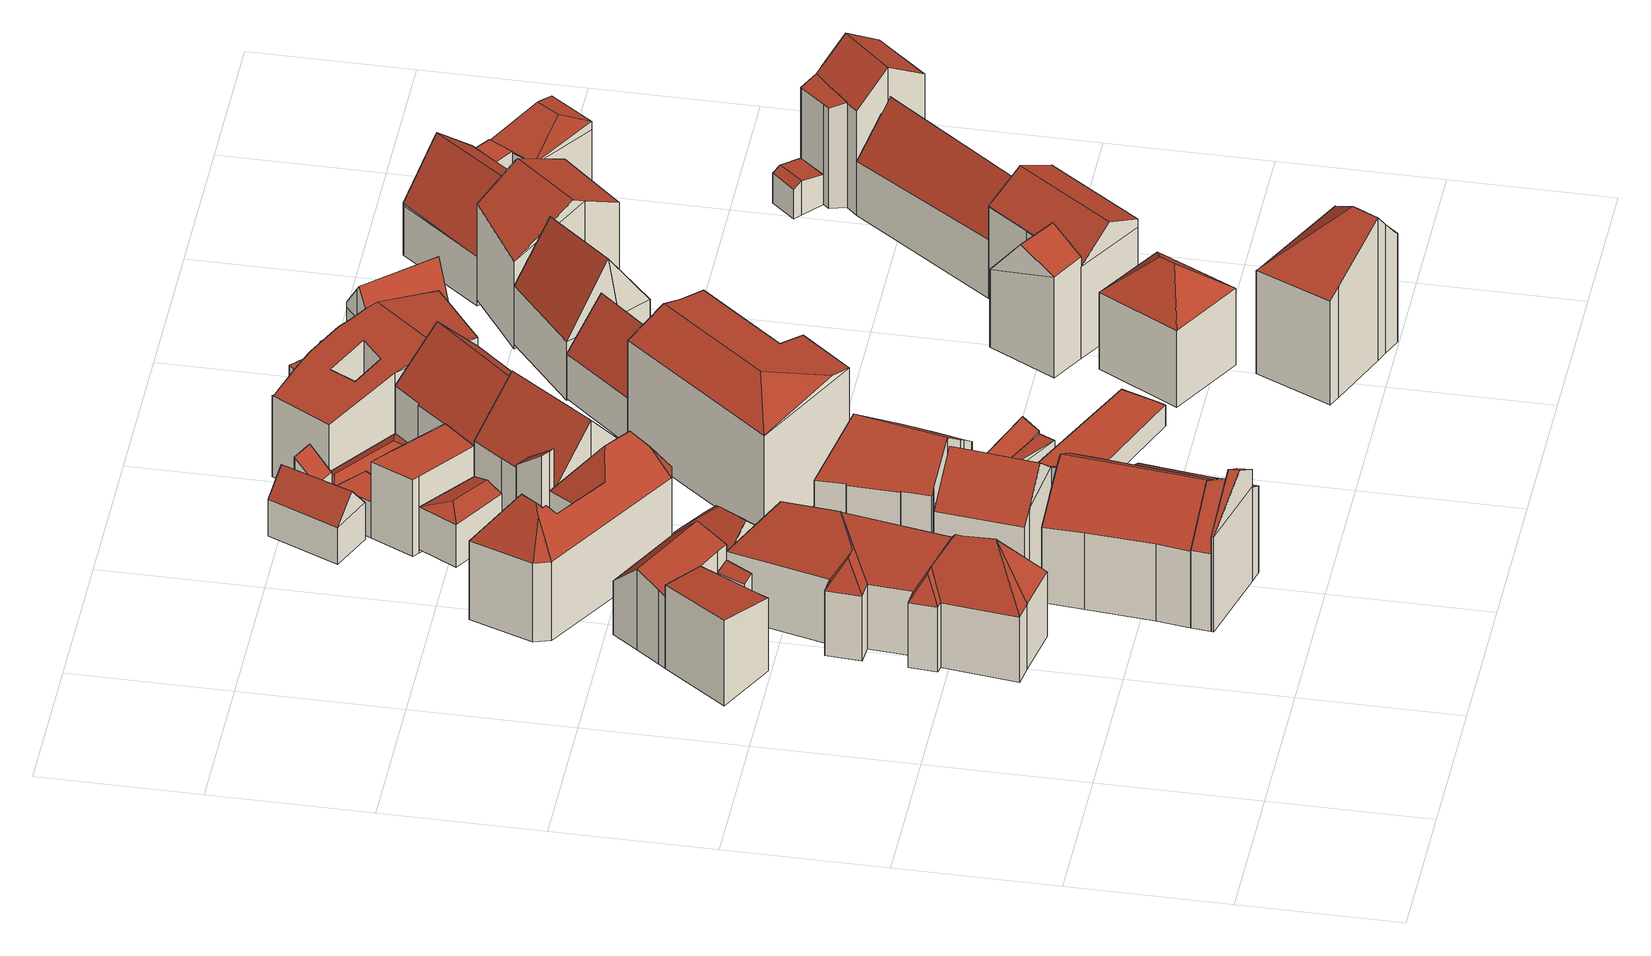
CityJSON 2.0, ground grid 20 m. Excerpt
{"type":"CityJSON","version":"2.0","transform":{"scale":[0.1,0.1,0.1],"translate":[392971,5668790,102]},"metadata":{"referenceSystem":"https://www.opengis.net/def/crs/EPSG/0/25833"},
"CityObjects":{
"building1":{"type":"Building","attributes":{"Dachtyp_tdc":"tdcFreeFormRoof","Gemeindeschluessel":14627140,"Dachneigung":57.96,"QualitaetDacherkennung":4,"Geometrietyp2DReferenz":"3000","function":"31001_9998","roofType":"5000","measuredHeight":16.36},"geometry":[{"type":"MultiSurface","lod":"2","boundaries":[[[0,1,2,3]],[[1,4,5,2]],[[4,6,7,5]],[[6,8,9,7]],[[8,10,11,9]],[[10,12,13,11]],[[12,14,15,13]],[[14,16,17,15]],[[16,18,19,17]],[[18,20,21,19]],[[20,22,23,21]],[[22,24,25,23]],[[24,26,27,25]],[[26,0,3,27]],[[28,29,30,26,24]],[[31,28,24,22]],[[31,22,20]],[[32,29,28,31,20,18]],[[33,32,18,16]],[[34,35,36,33,16,14]],[[34,14,12]],[[35,34,12,10]],[[37,38,36,35,10,8]],[[6,37,8]],[[37,6,4]],[[38,37,4,1]],[[30,29,32,33,36,38,1,0]],[[30,0,26]],[[3,2,5,7,9,11,13,15,17,19,21,23,25,27]]],"semantics":{"surfaces":[{"type":"WallSurface"},{"type":"RoofSurface"},{"type":"GroundSurface"}],"values":[0,0,0,0,0,0,0,0,0,0,0,0,0,0,1,1,1,1,1,1,1,1,1,1,1,1,1,1,2]}}]},
"building2":{"type":"Building","attributes":{"Gemeindeschluessel":14627140,"Geometrietyp2DReferenz":"3000","function":"31001_9998","roofType":"9999"},"children":["building2-1","building2-2","building2-3","building2-4"]},
"building2-1":{"type":"BuildingPart","attributes":{"Dachtyp_tdc":"tdcPolyFlatRoof","Dachneigung":12.71,"QualitaetDacherkennung":83,"Geometrietyp2DReferenz":"3000","roofType":"2100","measuredHeight":12.38},"parents":["building2"],"geometry":[{"type":"MultiSurface","lod":"2","boundaries":[[[39,40,41,42,43]],[[44,45,46,47,48]],[[45,49,50,46]],[[49,39,43,50]],[[49,45,44,40,39]],[[43,42,47,46,50]],[[44,48,41,40]],[[48,47,42,41]]],"semantics":{"surfaces":[{"type":"WallSurface"},{"type":"RoofSurface"},{"type":"GroundSurface"},{"type":"ClosureSurface"}],"values":[0,0,0,0,1,2,0,3]}}]},
"building2-2":{"type":"BuildingPart","attributes":{"Dachtyp_tdc":"tdcFreeFormRoof","Dachneigung":44.66,"QualitaetDacherkennung":49,"Geometrietyp2DReferenz":"3000","roofType":"5000","measuredHeight":11.94},"parents":["building2"],"geometry":[{"type":"MultiSurface","lod":"2","boundaries":[[[51,52,53,54]],[[52,55,56,53]],[[57,58,59,60,61]],[[58,51,54,59]],[[62,63,58,57]],[[62,57,64,65,55,66]],[[52,51,63,62,66]],[[55,52,66]],[[51,58,63]],[[54,53,56,67,60,59]],[[61,64,57]],[[60,67,65,64,61]],[[67,56,55,65]]],"semantics":{"surfaces":[{"type":"WallSurface"},{"type":"RoofSurface"},{"type":"GroundSurface"},{"type":"ClosureSurface"}],"values":[0,0,0,0,1,1,1,0,0,2,0,3,3]}}]},
"building2-3":{"type":"BuildingPart","attributes":{"Dachtyp_tdc":"tdcPolyFlatRoof","Dachneigung":25.86,"QualitaetDacherkennung":36,"Geometrietyp2DReferenz":"3000","roofType":"2100","measuredHeight":8.28},"parents":["building2"],"geometry":[{"type":"MultiSurface","lod":"2","boundaries":[[[68,69,70,56]],[[69,71,72,70]],[[71,73,74,72]],[[71,69,68,73]],[[74,56,70,72]],[[56,74,73,68]]],"semantics":{"surfaces":[{"type":"WallSurface"},{"type":"RoofSurface"},{"type":"GroundSurface"},{"type":"ClosureSurface"}],"values":[0,0,0,1,2,3]}}]},
"building2-4":{"type":"BuildingPart","attributes":{"Dachtyp_tdc":"tdcGableRoof","Dachneigung":45.43,"QualitaetDacherkennung":39,"Geometrietyp2DReferenz":"3000","roofType":"3100","measuredHeight":11.69},"parents":["building2"],"geometry":[{"type":"MultiSurface","lod":"2","boundaries":[[[41,75,76,42]],[[75,77,78,76]],[[77,79,80,78]],[[79,61,60,80]],[[81,48,47,74,73]],[[82,64,61,79,77]],[[77,75,41,48,81,83,82]],[[47,42,76,78,80,60,67,56,74]],[[41,42,47,48]],[[65,64,82]],[[67,60,61,64,65]],[[83,68,55,65,82]],[[56,67,65,55]],[[81,73,68,83]],[[73,74,56,55,68]]],"semantics":{"surfaces":[{"type":"WallSurface"},{"type":"RoofSurface"},{"type":"GroundSurface"},{"type":"ClosureSurface"}],"values":[0,0,0,0,0,1,1,2,3,0,3,0,3,0,3]}}]},
"building3":{"type":"Building","attributes":{"Gemeindeschluessel":14627140,"Geometrietyp2DReferenz":"3000","function":"31001_9998","roofType":"9999"},"children":["building3-1","building3-2","building3-3","building3-4","building3-5","building3-6"]},
"building3-1":{"type":"BuildingPart","attributes":{"Dachtyp_tdc":"tdcPolyFlatRoof","Dachneigung":34.28,"QualitaetDacherkennung":71,"Geometrietyp2DReferenz":"3000","roofType":"2100","measuredHeight":13.89},"parents":["building3"],"geometry":[{"type":"MultiSurface","lod":"2","boundaries":[[[84,85,86,87]],[[85,88,89,86]],[[88,90,91,89]],[[90,92,93,91]],[[94,84,87,95]],[[94,96,92,90,88,85,84]],[[87,86,89,91,93,97,95]],[[95,97,96,94]],[[97,93,92,96]]],"semantics":{"surfaces":[{"type":"WallSurface"},{"type":"RoofSurface"},{"type":"GroundSurface"},{"type":"ClosureSurface"}],"values":[0,0,0,0,0,1,2,3,3]}}]},
"building3-2":{"type":"BuildingPart","attributes":{"Dachtyp_tdc":"tdcPolyFlatRoof","Dachneigung":34.5,"QualitaetDacherkennung":55,"Geometrietyp2DReferenz":"3000","roofType":"2100","measuredHeight":16.52},"parents":["building3"],"geometry":[{"type":"MultiSurface","lod":"2","boundaries":[[[98,99,100,101,102,103]],[[104,105,106,107,108]],[[105,104,109,99,98]],[[102,101,108,107]],[[104,108,101,100,109]],[[109,100,99]],[[103,106,105,98]],[[103,102,107,106]]],"semantics":{"surfaces":[{"type":"WallSurface"},{"type":"RoofSurface"},{"type":"GroundSurface"},{"type":"ClosureSurface"}],"values":[0,0,1,2,3,3,0,3]}}]},
"building3-3":{"type":"BuildingPart","attributes":{"Dachtyp_tdc":"tdcGableRoof","Dachneigung":34.02,"QualitaetDacherkennung":47,"Geometrietyp2DReferenz":"3000","roofType":"3100","measuredHeight":18.31},"parents":["building3"],"geometry":[{"type":"MultiSurface","lod":"2","boundaries":[[[110,111,112,113,114]],[[111,115,104,108,112]],[[100,116,117,101]],[[118,119,120,121,122]],[[120,115,111,121]],[[110,122,121,111]],[[116,118,122,110,123]],[[100,99,119,118,116]],[[113,112,108,101,117]],[[109,104,115]],[[101,108,104,109,100]],[[114,123,110]],[[113,117,116,123,114]],[[120,119,99,109,115]],[[99,100,109]]],"semantics":{"surfaces":[{"type":"WallSurface"},{"type":"RoofSurface"},{"type":"GroundSurface"},{"type":"ClosureSurface"}],"values":[0,0,0,1,1,0,0,0,2,0,3,0,3,0,3]}}]},
"building3-4":{"type":"BuildingPart","attributes":{"Dachtyp_tdc":"tdcPolyFlatRoof","Dachneigung":32.28,"QualitaetDacherkennung":89,"Geometrietyp2DReferenz":"3000","roofType":"2100","measuredHeight":13.41},"parents":["building3"],"geometry":[{"type":"MultiSurface","lod":"2","boundaries":[[[124,125,126,127]],[[125,128,129,126]],[[130,124,127,131,132]],[[130,133,134,128,125,124]],[[127,126,129,135,131]],[[135,129,128,134]],[[132,133,130]],[[131,135,134,133,132]]],"semantics":{"surfaces":[{"type":"WallSurface"},{"type":"RoofSurface"},{"type":"GroundSurface"},{"type":"ClosureSurface"}],"values":[0,0,0,1,2,3,0,3]}}]},
"building3-5":{"type":"BuildingPart","attributes":{"Dachtyp_tdc":"tdcPolyFlatRoof","Dachneigung":32.78,"QualitaetDacherkennung":55,"Geometrietyp2DReferenz":"3000","roofType":"2100","measuredHeight":13.86},"parents":["building3"],"geometry":[{"type":"MultiSurface","lod":"2","boundaries":[[[136,137,129,128]],[[136,138,139,137]],[[138,140,141,139]],[[140,142,143,141]],[[142,114,113,143]],[[144,145,146,117,116]],[[144,123,114,142,140,138,136,128,145]],[[146,135,129,137,139,141,143,113,117]],[[128,134,145]],[[128,129,135,134]],[[134,135,146,145]],[[116,123,144]],[[117,113,114,123,116]]],"semantics":{"surfaces":[{"type":"WallSurface"},{"type":"RoofSurface"},{"type":"GroundSurface"},{"type":"ClosureSurface"}],"values":[0,0,0,0,0,0,1,2,0,3,3,0,3]}}]},
"building3-6":{"type":"BuildingPart","attributes":{"Dachtyp_tdc":"tdcGableRoof","Dachneigung":34.64,"QualitaetDacherkennung":69,"Geometrietyp2DReferenz":"3000","roofType":"3100","measuredHeight":15.98},"parents":["building3"],"geometry":[{"type":"MultiSurface","lod":"2","boundaries":[[[147,148,149,150]],[[148,151,152,149]],[[151,153,154,152]],[[153,155,95,154]],[[155,156,96,97,95]],[[157,158,159,93,92]],[[158,132,131,159]],[[145,160,161,146]],[[160,103,102,161]],[[106,147,150,107]],[[160,145,134,133,132,158,157,156]],[[156,155,153,151,148,147,106,103,160]],[[150,149,152,154,95,97,93,159,131,135,146,161,102,107]],[[157,92,96,156]],[[97,96,92,93]],[[135,131,132,133,134]],[[146,135,134,145]],[[106,107,102,103]]],"semantics":{"surfaces":[{"type":"WallSurface"},{"type":"RoofSurface"},{"type":"GroundSurface"},{"type":"ClosureSurface"}],"values":[0,0,0,0,0,0,0,0,0,0,1,1,2,0,3,3,3,3]}}]},
"building4":{"type":"Building","attributes":{"Dachtyp_tdc":"tdcFreeFormRoof","Gemeindeschluessel":14627140,"Dachneigung":41.43,"QualitaetDacherkennung":73,"Geometrietyp2DReferenz":"3000","function":"31001_9998","roofType":"5000","measuredHeight":15.23},"geometry":[{"type":"MultiSurface","lod":"2","boundaries":[[[162,163,164,165]],[[163,166,167,164]],[[166,168,169,167]],[[168,84,170,169]],[[84,171,172,170]],[[171,173,174,172]],[[173,175,176,174]],[[175,177,178,176]],[[177,162,165,178]],[[179,84,168,166,163,162,177,180]],[[171,179,180,175,173]],[[171,84,179]],[[177,175,180]],[[165,164,167,169,170,172,174,176,178]]],"semantics":{"surfaces":[{"type":"WallSurface"},{"type":"RoofSurface"},{"type":"GroundSurface"}],"values":[0,0,0,0,0,0,0,0,0,1,1,0,0,2]}}]},
"building5":{"type":"Building","attributes":{"Dachtyp_tdc":"tdcFreeFormRoof","Gemeindeschluessel":14627140,"Dachneigung":55.64,"QualitaetDacherkennung":15,"Geometrietyp2DReferenz":"3000","function":"31001_9998","roofType":"5000","measuredHeight":17.62},"geometry":[{"type":"MultiSurface","lod":"2","boundaries":[[[181,182,183,184]],[[182,185,186,183]],[[185,187,188,186]],[[187,189,190,188]],[[189,191,192,190]],[[191,193,194,192]],[[193,195,196,194]],[[195,197,198,196]],[[197,199,200,198]],[[199,201,202,200]],[[201,203,204,202]],[[203,181,184,204]],[[205,206,207,203,201]],[[205,201,199]],[[208,206,205,199,197]],[[208,197,195]],[[209,210,211,212,213,214,207,206,208,195,193]],[[209,193,191]],[[210,209,191,189]],[[211,210,189,187]],[[212,211,187,185]],[[213,212,185,182]],[[214,213,182,181]],[[207,214,181,203]],[[184,183,186,188,190,192,194,196,198,200,202,204]]],"semantics":{"surfaces":[{"type":"WallSurface"},{"type":"RoofSurface"},{"type":"GroundSurface"}],"values":[0,0,0,0,0,0,0,0,0,0,0,0,1,1,1,1,1,1,1,1,1,1,1,1,2]}}]},
"building6":{"type":"Building","attributes":{"Gemeindeschluessel":14627140,"Geometrietyp2DReferenz":"3000","function":"31001_9998","roofType":"9999"},"children":["building6-1","building6-2","building6-3"]},
"building6-1":{"type":"BuildingPart","attributes":{"Dachtyp_tdc":"tdcGableRoof","Dachneigung":23.9,"QualitaetDacherkennung":12,"Geometrietyp2DReferenz":"3000","roofType":"3100","measuredHeight":4.59},"parents":["building6"],"geometry":[{"type":"MultiSurface","lod":"2","boundaries":[[[215,216,217,218]],[[216,219,220,217]],[[219,221,222,220]],[[221,223,224,225,222]],[[226,227,228,229]],[[221,219,216,215,230]],[[230,227,226,231,223,221]],[[228,232,218,217,220,222,225,229]],[[232,228,227,230]],[[215,218,232,230]],[[231,224,223]],[[226,229,225,224,231]]],"semantics":{"surfaces":[{"type":"WallSurface"},{"type":"RoofSurface"},{"type":"GroundSurface"},{"type":"ClosureSurface"}],"values":[0,0,0,0,0,1,1,2,3,3,0,3]}}]},
"building6-2":{"type":"BuildingPart","attributes":{"Dachtyp_tdc":"tdcGableRoof","Dachneigung":10.29,"QualitaetDacherkennung":26,"Geometrietyp2DReferenz":"3000","roofType":"3100","measuredHeight":4.68},"parents":["building6"],"geometry":[{"type":"MultiSurface","lod":"2","boundaries":[[[224,233,234,225]],[[233,235,236,234]],[[235,237,226,229,236]],[[235,233,238]],[[224,231,237,239]],[[233,224,239,238]],[[237,235,238,239]],[[225,234,236,229]],[[231,226,237]],[[224,225,229,226,231]]],"semantics":{"surfaces":[{"type":"WallSurface"},{"type":"RoofSurface"},{"type":"GroundSurface"},{"type":"ClosureSurface"}],"values":[0,0,0,0,0,1,1,2,0,3]}}]},
"building6-3":{"type":"BuildingPart","attributes":{"Dachtyp_tdc":"tdcGableRoof","Dachneigung":38.05,"QualitaetDacherkennung":34,"Geometrietyp2DReferenz":"3000","roofType":"3100","measuredHeight":19.95},"parents":["building6"],"geometry":[{"type":"MultiSurface","lod":"2","boundaries":[[[240,241,215,218,242]],[[243,244,245,228,227]],[[244,246,247,245]],[[246,248,249,247]],[[248,250,251,249]],[[250,252,253,251]],[[252,254,255,253]],[[254,256,257,255]],[[250,248,246,244,243,241,240,258]],[[258,259,260,261,262,263,256,254,252,250]],[[257,264,265,266,267,268,269,242,218,232,228,245,247,249,251,253,255]],[[256,263,264,257]],[[263,262,265,264]],[[262,261,266,265]],[[261,260,267,266]],[[260,259,268,267]],[[259,258,269,268]],[[258,240,242,269]],[[227,230,215,241,243]],[[227,228,232,230]],[[230,232,218,215]]],"semantics":{"surfaces":[{"type":"WallSurface"},{"type":"RoofSurface"},{"type":"GroundSurface"},{"type":"ClosureSurface"}],"values":[0,0,0,0,0,0,0,0,1,1,2,0,0,0,0,0,0,0,0,3,3]}}]},
"building7":{"type":"Building","attributes":{"Gemeindeschluessel":14627140,"Geometrietyp2DReferenz":"3000","function":"31001_9998","roofType":"9999"},"children":["building7-1","building7-2"]},
"building7-1":{"type":"BuildingPart","attributes":{"Dachtyp_tdc":"tdcPolyFlatRoof","Dachneigung":42.48,"QualitaetDacherkennung":63,"Geometrietyp2DReferenz":"3000","roofType":"2100","measuredHeight":8.01},"parents":["building7"],"geometry":[{"type":"MultiSurface","lod":"2","boundaries":[[[270,271,272,273,274]],[[271,275,276,272]],[[275,277,278,276]],[[275,271,270,279,277]],[[278,273,272,276]],[[274,279,270]],[[273,278,277,279,274]]],"semantics":{"surfaces":[{"type":"WallSurface"},{"type":"RoofSurface"},{"type":"GroundSurface"},{"type":"ClosureSurface"}],"values":[0,0,0,1,2,0,3]}}]},
"building7-2":{"type":"BuildingPart","attributes":{"Dachtyp_tdc":"tdcGableRoof","Dachneigung":49.61,"QualitaetDacherkennung":71,"Geometrietyp2DReferenz":"3000","roofType":"3100","measuredHeight":8.56},"parents":["building7"],"geometry":[{"type":"MultiSurface","lod":"2","boundaries":[[[280,281,282,283]],[[281,274,273,282]],[[284,280,283,285]],[[274,281,286]],[[280,284,287]],[[281,280,287,286]],[[284,279,274,286,287]],[[283,282,273,278,285]],[[284,285,278,277,279]],[[279,277,278,273,274]]],"semantics":{"surfaces":[{"type":"WallSurface"},{"type":"RoofSurface"},{"type":"GroundSurface"},{"type":"ClosureSurface"}],"values":[0,0,0,0,0,1,1,2,0,3]}}]},
"building8":{"type":"Building","attributes":{"Gemeindeschluessel":14627140,"Geometrietyp2DReferenz":"3000","function":"31001_9998","roofType":"9999"},"children":["building8-1","building8-2","building8-3"]},
"building8-1":{"type":"BuildingPart","attributes":{"Dachtyp_tdc":"tdcFreeFormRoof","Dachneigung":17.4,"QualitaetDacherkennung":6,"Geometrietyp2DReferenz":"3000","roofType":"5000","measuredHeight":6.9},"parents":["building8"],"geometry":[{"type":"MultiSurface","lod":"2","boundaries":[[[288,289,290,291]],[[289,292,293,290]],[[292,294,295,293]],[[296,297,294,292]],[[296,292,289]],[[297,296,289,288]],[[291,290,293,295]],[[291,295,294,288]],[[294,297,288]]],"semantics":{"surfaces":[{"type":"WallSurface"},{"type":"RoofSurface"},{"type":"GroundSurface"},{"type":"ClosureSurface"}],"values":[0,0,0,1,1,1,2,3,3]}}]},
"building8-2":{"type":"BuildingPart","attributes":{"Dachtyp_tdc":"tdcPolyFlatRoof","Dachneigung":40.59,"QualitaetDacherkennung":43,"Geometrietyp2DReferenz":"3000","roofType":"2100","measuredHeight":17.43},"parents":["building8"],"geometry":[{"type":"MultiSurface","lod":"2","boundaries":[[[298,299,300,301,302]],[[299,303,304,300]],[[303,305,306,304]],[[305,307,308,309,306]],[[307,305,303,299,298]],[[301,300,304,306,309]],[[302,308,307,298]],[[302,301,309,308]]],"semantics":{"surfaces":[{"type":"WallSurface"},{"type":"RoofSurface"},{"type":"GroundSurface"},{"type":"ClosureSurface"}],"values":[0,0,0,0,1,2,0,3]}}]},
"building8-3":{"type":"BuildingPart","attributes":{"Dachtyp_tdc":"tdcGableRoof","Dachneigung":50.18,"QualitaetDacherkennung":71,"Geometrietyp2DReferenz":"3000","roofType":"3100","measuredHeight":18.27},"parents":["building8"],"geometry":[{"type":"MultiSurface","lod":"2","boundaries":[[[310,311,312,295,294]],[[311,313,314,312]],[[313,315,316,314]],[[315,317,318,316]],[[317,302,301,318]],[[308,319,288,291,309]],[[317,315,313,311]],[[311,310,319,308,302,317]],[[291,295,312,314,316,318,301,309]],[[294,297,288,319,310]],[[294,295,291,288]],[[294,288,297]],[[309,301,302,308]]],"semantics":{"surfaces":[{"type":"WallSurface"},{"type":"RoofSurface"},{"type":"GroundSurface"},{"type":"ClosureSurface"}],"values":[0,0,0,0,0,0,1,1,2,0,3,3,3]}}]},
"building9":{"type":"Building","attributes":{"Dachtyp_tdc":"tdcPolyFlatRoof","Gemeindeschluessel":14627140,"Dachneigung":0,"QualitaetDacherkennung":26,"Geometrietyp2DReferenz":"3000","function":"31001_9998","roofType":"1000","measuredHeight":3},"geometry":[{"type":"MultiSurface","lod":"2","boundaries":[[[320,321,322,323]],[[321,324,325,322]],[[324,326,327,325]],[[326,328,329,327]],[[328,330,331,329]],[[330,332,333,331]],[[332,320,323,333]],[[332,330,328,326,324,321,320]],[[323,322,325,327,329,331,333]]],"semantics":{"surfaces":[{"type":"WallSurface"},{"type":"RoofSurface"},{"type":"GroundSurface"}],"values":[0,0,0,0,0,0,0,1,2]}}]},
"building10":{"type":"Building","attributes":{"Dachtyp_tdc":"tdcFreeFormRoof","Gemeindeschluessel":14627140,"Dachneigung":10.13,"QualitaetDacherkennung":30,"Geometrietyp2DReferenz":"3000","function":"31001_9998","roofType":"5000","measuredHeight":17.99},"geometry":[{"type":"MultiSurface","lod":"2","boundaries":[[[334,335,336]],[[337,338,339]],[[340,341,342,343,344,345,346]],[[347,348,341,340]],[[348,349,342,341]],[[349,338,343,342]],[[338,337,344,343]],[[337,335,345,344]],[[335,334,346,345]],[[334,347,340,346]],[[339,350,337]],[[348,347,334,336,350,339,338,349]],[[350,336,335,337]]],"semantics":{"surfaces":[{"type":"WallSurface"},{"type":"GroundSurface"},{"type":"RoofSurface"}],"values":[0,0,1,0,0,0,0,0,0,0,2,2,2]}}]},
"building11":{"type":"Building","attributes":{"Gemeindeschluessel":14627140,"Geometrietyp2DReferenz":"3000","function":"31001_9998","roofType":"9999"},"children":["building11-1","building11-2","building11-3","building11-4"]},
"building11-1":{"type":"BuildingPart","attributes":{"Dachtyp_tdc":"tdcFreeFormRoof","Dachneigung":31.48,"QualitaetDacherkennung":6,"Geometrietyp2DReferenz":"3000","roofType":"5000","measuredHeight":5.37},"parents":["building11"],"geometry":[{"type":"MultiSurface","lod":"2","boundaries":[[[351,352,353,354]],[[355,356,357,358]],[[356,359,360,357]],[[359,361,362,360]],[[361,363,364,362]],[[365,366,363]],[[363,361,359,367,365]],[[359,356,355,367]],[[355,352,351,366,365,367]],[[368,354,353,358,357,360,362,364]],[[354,368,366,351]],[[358,353,352,355]],[[368,364,363,366]]],"semantics":{"surfaces":[{"type":"WallSurface"},{"type":"RoofSurface"},{"type":"GroundSurface"},{"type":"ClosureSurface"}],"values":[0,0,0,0,0,1,1,1,1,2,3,3,3]}}]},
"building11-2":{"type":"BuildingPart","attributes":{"Dachtyp_tdc":"tdcGableRoof","Dachneigung":47.45,"QualitaetDacherkennung":58,"Geometrietyp2DReferenz":"3000","roofType":"3100","measuredHeight":17.5},"parents":["building11"],"geometry":[{"type":"MultiSurface","lod":"2","boundaries":[[[369,370,371,372]],[[373,374,351,354,375]],[[376,377,378,364,363]],[[377,379,380,378]],[[379,381,382,380]],[[381,369,372,382]],[[377,376,383,374,373,370,369]],[[369,381,379,377]],[[372,371,375,354,368,364,378,380,382]],[[375,371,370,373]],[[366,351,374,383]],[[366,368,354,351]],[[363,366,383,376]],[[363,364,368,366]]],"semantics":{"surfaces":[{"type":"WallSurface"},{"type":"RoofSurface"},{"type":"GroundSurface"},{"type":"ClosureSurface"}],"values":[0,0,0,0,0,0,1,1,2,3,0,3,0,3]}}]},
"building11-3":{"type":"BuildingPart","attributes":{"Dachtyp_tdc":"tdcPolyFlatRoof","Dachneigung":0,"QualitaetDacherkennung":19,"Geometrietyp2DReferenz":"3000","roofType":"1000","measuredHeight":11.06},"parents":["building11"],"geometry":[{"type":"MultiSurface","lod":"2","boundaries":[[[384,385,373,375,386,387]],[[388,389,390,371,370]],[[389,391,392,390]],[[391,393,394,395,392]],[[393,391,389,388,385,384]],[[386,375,371,390,392,395]],[[370,373,385,388]],[[370,371,375,373]],[[387,394,393,384]],[[387,386,395,394]]],"semantics":{"surfaces":[{"type":"WallSurface"},{"type":"RoofSurface"},{"type":"GroundSurface"},{"type":"ClosureSurface"}],"values":[0,0,0,0,1,2,0,3,0,3]}}]},
"building11-4":{"type":"BuildingPart","attributes":{"Dachtyp_tdc":"tdcPolyFlatRoof","Dachneigung":0,"QualitaetDacherkennung":32,"Geometrietyp2DReferenz":"3000","roofType":"1000","measuredHeight":5.26},"parents":["building11"],"geometry":[{"type":"MultiSurface","lod":"2","boundaries":[[[396,387,386,353,352]],[[394,397,355,358,395]],[[397,394,387,396]],[[353,386,395,358]],[[395,386,387,394]],[[352,355,397,396]],[[352,353,358,355]]],"semantics":{"surfaces":[{"type":"WallSurface"},{"type":"RoofSurface"},{"type":"GroundSurface"},{"type":"ClosureSurface"}],"values":[0,0,1,2,3,0,3]}}]},
"building12":{"type":"Building","attributes":{"Dachtyp_tdc":"tdcFreeFormRoof","Gemeindeschluessel":14627140,"Dachneigung":10.18,"QualitaetDacherkennung":11,"Geometrietyp2DReferenz":"3000","function":"31001_9998","roofType":"5000","measuredHeight":14.8},"geometry":[{"type":"MultiSurface","lod":"2","boundaries":[[[398,399,400,401]],[[399,402,403,400]],[[402,404,405,403]],[[404,406,407,405]],[[406,408,409,407]],[[408,410,411,409]],[[410,412,413,411]],[[414,415,416,417]],[[415,418,419,416]],[[418,420,421,419]],[[420,414,417,421]],[[412,422,423,413]],[[422,424,425,423]],[[424,426,427,425]],[[426,428,429,427]],[[428,430,431,429]],[[430,398,401,431]],[[410,408,432,433]],[[428,426,424,422,412,433,432,406,404,402,399,398,430],[414,420,418,415]],[[412,410,433]],[[408,406,432]],[[401,400,403,405,407,409,411,413,423,425,427,429,431],[417,416,419,421]]],"semantics":{"surfaces":[{"type":"WallSurface"},{"type":"RoofSurface"},{"type":"GroundSurface"}],"values":[0,0,0,0,0,0,0,0,0,0,0,0,0,0,0,0,0,1,1,0,0,2]}}]},
"building13":{"type":"Building","attributes":{"Dachtyp_tdc":"tdcGableRoof","Gemeindeschluessel":14627140,"Dachneigung":50.59,"QualitaetDacherkennung":68,"Geometrietyp2DReferenz":"3000","function":"31001_9998","roofType":"3100","measuredHeight":12.65},"geometry":[{"type":"MultiSurface","lod":"2","boundaries":[[[434,435,436,437]],[[435,438,439,436]],[[438,440,441,439]],[[440,434,437,441]],[[438,435,442]],[[434,440,443]],[[435,434,443,442]],[[440,438,442,443]],[[437,436,439,441]]],"semantics":{"surfaces":[{"type":"WallSurface"},{"type":"RoofSurface"},{"type":"GroundSurface"}],"values":[0,0,0,0,0,0,1,1,2]}}]},
"building14":{"type":"Building","attributes":{"Dachtyp_tdc":"tdcHipAndGableRoof","Gemeindeschluessel":14627140,"Dachneigung":28.92,"QualitaetDacherkennung":27,"Geometrietyp2DReferenz":"3000","function":"31001_9998","roofType":"5000","measuredHeight":20.5},"geometry":[{"type":"MultiSurface","lod":"2","boundaries":[[[444,445,446,447]],[[445,448,449,446]],[[448,450,451,449]],[[450,452,453,451]],[[452,454,455,453]],[[454,456,457,455]],[[456,458,459,457]],[[458,460,461,459]],[[460,444,447,461]],[[456,454,452,462]],[[452,450,448,445,462]],[[445,444,460,458,456,462]],[[447,446,449,451,453,455,457,459,461]]],"semantics":{"surfaces":[{"type":"WallSurface"},{"type":"RoofSurface"},{"type":"GroundSurface"}],"values":[0,0,0,0,0,0,0,0,0,1,1,1,2]}}]},
"building15":{"type":"Building","attributes":{"Dachtyp_tdc":"tdcFreeFormRoof","Gemeindeschluessel":14627140,"Dachneigung":40.63,"QualitaetDacherkennung":73,"Geometrietyp2DReferenz":"3000","function":"31001_9998","roofType":"5000","measuredHeight":15.45},"geometry":[{"type":"MultiSurface","lod":"2","boundaries":[[[463,464,465,466]],[[464,467,468,465]],[[467,469,470,468]],[[469,463,466,470]],[[471,472,469,467]],[[471,467,464]],[[472,471,464,463]],[[472,463,469]],[[466,465,468,470]]],"semantics":{"surfaces":[{"type":"WallSurface"},{"type":"RoofSurface"},{"type":"GroundSurface"}],"values":[0,0,0,0,1,1,1,1,2]}}]},
"building16":{"type":"Building","attributes":{"Gemeindeschluessel":14627140,"Geometrietyp2DReferenz":"3000","function":"31001_9998","roofType":"9999"},"children":["building16-1","building16-2","building16-3"]},
"building16-1":{"type":"BuildingPart","attributes":{"Dachtyp_tdc":"tdcPolyFlatRoof","Dachneigung":0,"QualitaetDacherkennung":1,"Geometrietyp2DReferenz":"3000","roofType":"1000","measuredHeight":4.56},"parents":["building16"],"geometry":[{"type":"MultiSurface","lod":"2","boundaries":[[[473,474,475,476,477]],[[478,479,480,481,482]],[[479,483,484,480]],[[485,483,479,478,474,473]],[[477,476,481,480,484,486]],[[482,475,474,478]],[[482,481,476,475]],[[486,484,483,485]],[[477,486,485,473]]],"semantics":{"surfaces":[{"type":"WallSurface"},{"type":"RoofSurface"},{"type":"GroundSurface"},{"type":"ClosureSurface"}],"values":[0,0,0,1,2,0,3,3,3]}}]},
"building16-2":{"type":"BuildingPart","attributes":{"Dachtyp_tdc":"tdcGableRoof","Dachneigung":55.62,"QualitaetDacherkennung":63,"Geometrietyp2DReferenz":"3000","roofType":"3100","measuredHeight":14.54},"parents":["building16"],"geometry":[{"type":"MultiSurface","lod":"2","boundaries":[[[487,488,473,477,489]],[[490,491,492,484,483]],[[491,493,494,492]],[[493,487,489,494]],[[495,493,496,497]],[[498,499,500,501,497,496]],[[488,501,500,502]],[[487,495,497,501,488]],[[502,500,499,490]],[[490,499,498,491]],[[491,498,496,493]],[[493,495,487]],[[489,477,486,484,492,494]],[[485,473,488,502]],[[485,486,477,473]],[[483,485,502,490]],[[483,484,486,485]]],"semantics":{"surfaces":[{"type":"WallSurface"},{"type":"RoofSurface"},{"type":"GroundSurface"},{"type":"ClosureSurface"}],"values":[0,0,0,0,1,1,0,0,0,0,0,0,2,0,3,0,3]}}]},
"building16-3":{"type":"BuildingPart","attributes":{"Dachtyp_tdc":"tdcPolyFlatRoof","Dachneigung":0,"QualitaetDacherkennung":0,"Geometrietyp2DReferenz":"3000","roofType":"9999","measuredHeight":3.13},"parents":["building16"],"geometry":[{"type":"MultiSurface","lod":"2","boundaries":[[[503,504,505,506,507,475,482]],[[475,507,508,476]],[[507,506,509,508]],[[506,505,510,509]],[[505,504,511,510]],[[504,503,512,511]],[[503,482,481,512]],[[481,476,508,509,510,511,512]],[[476,481,482,475]]],"semantics":{"surfaces":[{"type":"RoofSurface"},{"type":"WallSurface"},{"type":"GroundSurface"},{"type":"ClosureSurface"}],"values":[0,1,1,1,1,1,1,2,3]}}]},
"building17":{"type":"Building","attributes":{"Dachtyp_tdc":"tdcFreeFormRoof","Gemeindeschluessel":14627140,"Dachneigung":55.05,"QualitaetDacherkennung":35,"Geometrietyp2DReferenz":"3000","function":"31001_9998","roofType":"5000","measuredHeight":17.35},"geometry":[{"type":"MultiSurface","lod":"2","boundaries":[[[513,514,515,516]],[[514,517,518,515]],[[517,519,520,518]],[[519,521,522,520]],[[521,513,516,522]],[[521,523,513]],[[523,521,519]],[[524,523,519,517]],[[524,517,514]],[[523,524,514,513]],[[516,515,518,520,522]]],"semantics":{"surfaces":[{"type":"WallSurface"},{"type":"RoofSurface"},{"type":"GroundSurface"}],"values":[0,0,0,0,0,0,0,1,0,1,2]}}]},
"building18":{"type":"Building","attributes":{"Gemeindeschluessel":14627140,"Geometrietyp2DReferenz":"3000","function":"31001_9998","roofType":"9999"},"children":["building18-1","building18-2"]},
"building18-1":{"type":"BuildingPart","attributes":{"Dachtyp_tdc":"tdcGableRoof","Dachneigung":35.47,"QualitaetDacherkennung":54,"Geometrietyp2DReferenz":"3000","roofType":"3100","measuredHeight":16.76},"parents":["building18"],"geometry":[{"type":"MultiSurface","lod":"2","boundaries":[[[525,526,527,528]],[[529,530,531,532,533]],[[530,534,535,531]],[[534,525,528,535]],[[536,537,538,539]],[[540,526,538,537,541]],[[530,541,537,536,534]],[[529,540,541,530]],[[526,540,529,542,543]],[[525,539,538,526]],[[534,536,539,525]],[[528,527,532,531,535]],[[533,542,529]],[[532,527,526,543,533]],[[533,543,542]]],"semantics":{"surfaces":[{"type":"WallSurface"},{"type":"RoofSurface"},{"type":"GroundSurface"},{"type":"ClosureSurface"}],"values":[0,0,0,0,1,1,0,0,0,0,0,2,0,3,3]}}]},
"building18-2":{"type":"BuildingPart","attributes":{"Dachtyp_tdc":"tdcGableRoof","Dachneigung":52.18,"QualitaetDacherkennung":52,"Geometrietyp2DReferenz":"3000","roofType":"3100","measuredHeight":16.93},"parents":["building18"],"geometry":[{"type":"MultiSurface","lod":"2","boundaries":[[[544,533,532,545]],[[546,547,548,527,526]],[[547,544,545,548]],[[544,547,549]],[[533,544,549,550,542]],[[547,546,550,549]],[[545,532,527,548]],[[526,543,546]],[[527,532,533,543,526]],[[550,546,543,542]],[[542,543,533]]],"semantics":{"surfaces":[{"type":"WallSurface"},{"type":"RoofSurface"},{"type":"GroundSurface"},{"type":"ClosureSurface"}],"values":[0,0,0,0,1,1,2,0,3,0,3]}}]},
"building19":{"type":"Building","attributes":{"Dachtyp_tdc":"tdcFreeFormRoof","Gemeindeschluessel":14627140,"Dachneigung":27.87,"QualitaetDacherkennung":26,"Geometrietyp2DReferenz":"3000","function":"31001_9998","roofType":"5000","measuredHeight":17.11},"geometry":[{"type":"MultiSurface","lod":"2","boundaries":[[[551,552,553,554]],[[552,555,556,553]],[[555,557,558,556]],[[557,559,560,558]],[[559,561,562,560]],[[561,563,564,562]],[[563,551,554,564]],[[565,561,559,557,566]],[[552,551,563,565,566,555]],[[563,561,565]],[[557,555,566]],[[554,553,556,558,560,562,564]]],"semantics":{"surfaces":[{"type":"WallSurface"},{"type":"RoofSurface"},{"type":"GroundSurface"}],"values":[0,0,0,0,0,0,0,1,1,0,0,2]}}]},
"building20":{"type":"Building","attributes":{"Dachtyp_tdc":"tdcGableRoof","Gemeindeschluessel":14627140,"Dachneigung":52.14,"QualitaetDacherkennung":80,"Geometrietyp2DReferenz":"3000","function":"31001_9998","roofType":"3100","measuredHeight":14.52},"geometry":[{"type":"MultiSurface","lod":"2","boundaries":[[[567,568,569,531]],[[568,570,571,569]],[[570,572,535,571]],[[572,567,531,535]],[[570,568,573]],[[567,572,574]],[[568,567,574,573]],[[572,570,573,574]],[[531,569,571,535]]],"semantics":{"surfaces":[{"type":"WallSurface"},{"type":"RoofSurface"},{"type":"GroundSurface"}],"values":[0,0,0,0,0,0,1,1,2]}}]},
"building21":{"type":"Building","attributes":{"Gemeindeschluessel":14627140,"Geometrietyp2DReferenz":"3000","function":"31001_9998","roofType":"9999"},"children":["building21-1","building21-2","building21-3"]},
"building21-1":{"type":"BuildingPart","attributes":{"Dachtyp_tdc":"tdcGableRoof","Dachneigung":53.11,"QualitaetDacherkennung":46,"Geometrietyp2DReferenz":"3000","roofType":"3100","measuredHeight":14.7},"parents":["building21"],"geometry":[{"type":"MultiSurface","lod":"2","boundaries":[[[575,576,577,578]],[[576,579,580,577]],[[581,582,583,584]],[[582,585,586,583]],[[585,587,588,586]],[[587,575,578,588]],[[587,589,590,591]],[[592,593,594,590,589,595,596]],[[581,597,592,596,582]],[[582,596,595,585]],[[585,595,589,587]],[[576,594,593,598,579]],[[575,591,590,594,576]],[[587,591,575]],[[578,577,580,584,583,586,588]],[[584,580,579,581]],[[592,597,598,593]],[[579,598,597,581]]],"semantics":{"surfaces":[{"type":"WallSurface"},{"type":"RoofSurface"},{"type":"GroundSurface"},{"type":"ClosureSurface"}],"values":[0,0,0,0,0,0,1,1,0,0,0,0,0,0,2,3,0,3]}}]},
"building21-2":{"type":"BuildingPart","attributes":{"Dachtyp_tdc":"tdcHipAndGableRoof","Dachneigung":11.03,"QualitaetDacherkennung":18,"Geometrietyp2DReferenz":"3000","roofType":"5000","measuredHeight":10.52},"parents":["building21"],"geometry":[{"type":"MultiSurface","lod":"2","boundaries":[[[599,600,601,602]],[[600,603,604,601]],[[605,606,607,608]],[[606,609,610,607]],[[609,599,602,610]],[[611,612,613]],[[614,615,616,613,612]],[[617,611,613,616,605]],[[603,617,605]],[[600,611,617,603]],[[606,615,614,609]],[[605,616,615,606]],[[609,614,612,599]],[[599,612,611,600]],[[602,601,604,608,607,610]],[[608,604,603,605]]],"semantics":{"surfaces":[{"type":"WallSurface"},{"type":"RoofSurface"},{"type":"GroundSurface"},{"type":"ClosureSurface"}],"values":[0,0,0,0,0,1,1,1,0,0,0,0,0,0,2,3]}}]},
"building21-3":{"type":"BuildingPart","attributes":{"Dachtyp_tdc":"tdcPolyFlatRoof","Dachneigung":0,"QualitaetDacherkennung":49,"Geometrietyp2DReferenz":"3000","roofType":"1000","measuredHeight":9.22},"parents":["building21"],"geometry":[{"type":"MultiSurface","lod":"2","boundaries":[[[598,618,605,608,580,579]],[[619,597,581,584,604,603]],[[619,618,598,597]],[[584,580,608,604]],[[579,580,584,581]],[[579,581,597,598]],[[603,605,618,619]],[[603,604,608,605]]],"semantics":{"surfaces":[{"type":"WallSurface"},{"type":"RoofSurface"},{"type":"GroundSurface"},{"type":"ClosureSurface"}],"values":[0,0,1,2,3,3,0,3]}}]},
"building22":{"type":"Building","attributes":{"Gemeindeschluessel":14627140,"Geometrietyp2DReferenz":"3000","function":"31001_9998","roofType":"9999"},"children":["building22-1","building22-2","building22-3"]},
"building22-1":{"type":"BuildingPart","attributes":{"Dachtyp_tdc":"tdcGableRoof","Dachneigung":34.34,"QualitaetDacherkennung":54,"Geometrietyp2DReferenz":"3000","roofType":"3100","measuredHeight":18.92},"parents":["building22"],"geometry":[{"type":"MultiSurface","lod":"2","boundaries":[[[620,621,622]],[[620,623,624,621]],[[623,625,626,624]],[[625,627,571,626]],[[627,628,629,571]],[[628,630,569,629]],[[630,631,632,569]],[[628,627,625,623]],[[623,620,633,634,631,630,628]],[[635,621,624,626,571,629,569,632]],[[622,636,633,620]],[[622,621,635,636]],[[635,632,631,634,633,636]]],"semantics":{"surfaces":[{"type":"WallSurface"},{"type":"RoofSurface"},{"type":"GroundSurface"},{"type":"ClosureSurface"}],"values":[0,0,0,0,0,0,0,1,1,2,0,3,3]}}]},
"building22-2":{"type":"BuildingPart","attributes":{"Dachtyp_tdc":"tdcPolyFlatRoof","Dachneigung":20.33,"QualitaetDacherkennung":26,"Geometrietyp2DReferenz":"3000","roofType":"2100","measuredHeight":15.28},"parents":["building22"],"geometry":[{"type":"MultiSurface","lod":"2","boundaries":[[[637,638,639,632,631]],[[638,640,641,642,639]],[[640,638,637,634,633,643]],[[644,635,632,639,642]],[[636,645,643,633]],[[636,635,644,645]],[[637,631,634]],[[631,632,635,636,633,634]],[[640,643,645,641]],[[645,644,642,641]]],"semantics":{"surfaces":[{"type":"WallSurface"},{"type":"RoofSurface"},{"type":"GroundSurface"},{"type":"ClosureSurface"}],"values":[0,0,1,2,0,3,0,3,0,3]}}]},
"building22-3":{"type":"BuildingPart","attributes":{"Dachtyp_tdc":"tdcGableRoof","Dachneigung":11.97,"QualitaetDacherkennung":33,"Geometrietyp2DReferenz":"3000","roofType":"3100","measuredHeight":4.95},"parents":["building22"],"geometry":[{"type":"MultiSurface","lod":"2","boundaries":[[[641,646,647,642]],[[646,648,649,647]],[[648,650,651,649]],[[650,652,653,651]],[[652,650,648,646]],[[646,641,645,636,622,636,645,652]],[[635,644,642,647,649,651,653,644,635,621]],[[644,635,636,645]],[[641,642,644,645]],[[645,644,653,652]],[[622,621,635,636]]],"semantics":{"surfaces":[{"type":"WallSurface"},{"type":"RoofSurface"},{"type":"GroundSurface"},{"type":"ClosureSurface"}],"values":[0,0,0,0,1,1,2,3,3,0,3]}}]}
},
"vertices":[
[243,620,151],[207,377,151],[207,377,58],[243,620,58],[202,289,151],[202,289,58],[137,301,151],[137,301,58],[111,305,151],[111,305,58],[123,399,151],[123,399,58],[114,401,151],[114,401,58],[116,436,151],[116,436,58],[139,434,151],[139,434,58],[143,488,151],[143,488,58],[119,490,151],[119,490,58],[122,534,151],[122,534,58],[144,532,151],[144,532,58],[176,658,151],[176,658,58],[160,508,185],[187,527,218],[201,599,212],[142,510,186],[187,527,217],[173,395,209],[134,416,181],[146,414,183],[165,389,219],[161,342,222],[164,381,219],
[9,631,180],[67,710,177],[67,710,160],[67,710,57],[9,631,57],[130,680,162],[96,616,161],[96,616,57],[130,680,57],[130,680,161],[83,593,162],[83,593,57],
[273,682,139],[243,620,134],[243,620,57],[273,682,57],[176,658,138],[176,658,57],[217,727,139],[267,699,135],[267,699,57],[217,727,57],[217,727,137],[226,676,176],[271,687,143],[216,725,139],[199,696,139],[206,641,176],[199,696,57],
[176,658,139],[157,625,138],[157,625,57],[144,631,131],[144,631,57],[160,666,131],[160,666,57],
[74,719,163],[74,719,57],[96,748,173],[96,748,57],[121,780,134],[121,780,57],[160,666,161],[199,696,173],[176,658,161],
[364,313,178],[360,318,181],[360,318,43],[364,313,43],[366,317,177],[366,317,43],[398,309,154],[398,309,43],[397,297,154],[397,297,43],[357,301,182],[357,301,43],[358,301,181],[358,301,43],
[337,127,203],[341,100,208],[341,100,179],[341,100,43],[337,127,43],[337,127,202],[264,109,154],[266,133,155],[266,133,153],[266,133,43],[264,109,43],[300,105,179],
[366,79,179],[263,106,179],[263,106,43],[366,79,43],[366,79,178],[264,109,179],[365,97,179],[365,97,43],[365,97,204],[341,100,220],[332,101,226],[333,88,226],[366,79,204],[365,85,179],
[403,218,167],[392,135,167],[392,135,43],[403,218,43],[391,123,167],[391,123,43],[387,220,177],[387,220,43],[387,220,176],[379,156,177],[374,124,177],[374,124,43],
[389,106,167],[389,106,43],[387,94,166],[387,94,43],[388,94,166],[388,94,43],[384,75,167],[384,75,43],[365,97,181],[369,124,181],[369,124,43],
[272,175,154],[280,259,153],[280,259,43],[272,175,43],[284,310,151],[284,310,43],[345,303,194],[345,303,43],[357,301,202],[358,301,203],[397,297,176],[394,272,176],[394,272,43],[338,127,203],[338,127,43],
[365,320,177],[399,312,148],[399,312,59],[365,320,59],[398,309,148],[398,309,59],[360,318,182],[360,318,59],[364,313,59],[285,324,176],[285,324,59],[268,327,161],[268,327,59],[281,435,160],[281,435,59],[384,422,173],[384,422,59],[325,319,212],[339,428,212],
[192,873,164],[183,858,164],[183,858,51],[192,873,51],[214,838,164],[214,838,51],[237,875,164],[237,875,51],[341,801,164],[341,801,51],[307,745,164],[307,745,51],[286,741,164],[286,741,51],[105,849,164],[105,849,51],[98,870,164],[98,870,51],[128,949,164],[128,949,51],[205,908,164],[205,908,51],[186,877,164],[186,877,51],[149,892,223],[139,873,220],[141,866,213],[129,869,208],[291,768,202],[286,790,225],[249,813,228],[221,807,198],[149,851,200],[146,863,213],
[432,459,47],[485,441,45],[485,441,28],[432,459,28],[590,390,66],[590,390,28],[588,386,74],[588,386,28],[578,365,64],[578,365,60],[578,365,28],[466,399,61],[415,414,59],[415,414,28],[466,399,28],[427,446,74],[544,375,63],[427,446,28],
[568,345,60],[568,345,28],[465,395,68],[465,395,28],[466,399,68],[497,379,75],[501,388,75],
[447,500,153],[432,459,158],[447,500,28],[415,414,163],[412,414,166],[412,414,28],[395,420,180],[395,420,28],[384,422,188],[384,422,28],[334,428,228],[334,428,28],[281,435,193],[281,435,28],[275,435,189],[275,435,28],[273,436,188],[273,436,28],[359,542,228],[290,576,179],[286,538,182],[285,538,181],[277,473,185],[278,473,186],[278,473,28],[277,473,28],[285,538,28],[286,538,28],[290,576,28],[359,542,28],
[281,1180,140],[309,1167,140],[309,1167,60],[281,1180,60],[281,1180,114],[296,1139,112],[296,1139,60],[270,1152,112],[270,1152,60],[270,1153,113],
[193,1114,112],[232,1202,113],[232,1202,60],[193,1114,60],[245,1091,113],[245,1091,60],[257,1191,146],[220,1102,146],
[295,941,108],[228,982,108],[228,982,47],[295,941,47],[254,1030,108],[254,1030,47],[322,978,108],[322,978,47],[262,992,116],[309,960,115],
[243,871,221],[237,875,221],[237,875,47],[243,871,47],[243,871,159],[227,882,221],[227,882,47],[251,916,186],[251,916,47],[268,904,186],[268,904,159],[268,904,47],
[322,978,159],[369,942,230],[369,942,47],[417,905,161],[417,905,47],[341,801,161],[341,801,47],[292,836,230],[292,836,47],[295,941,159],
[481,303,58],[507,365,58],[507,365,28],[481,303,28],[519,360,58],[519,360,28],[680,287,58],[680,287,28],[664,243,58],[664,243,28],[659,232,58],[659,232,28],[502,295,58],[502,295,28],
[559,780,212],[503,831,188],[542,796,217],[352,645,188],[482,569,199],[458,584,204],[590,758,37],[505,654,37],[534,632,37],[482,569,37],[352,645,37],[503,831,37],[559,780,37],[590,758,206],[505,654,206],[534,632,199],[434,664,217],
[389,1055,83],[329,1105,83],[329,1105,42],[389,1055,42],[294,1135,83],[296,1139,83],[296,1139,42],[294,1135,42],[309,1167,83],[309,1167,42],[334,1149,83],[334,1149,42],[420,1087,83],[420,1087,42],[388,1083,96],[391,1054,83],[316,1140,94],[391,1054,42],
[370,941,217],[322,978,151],[322,978,42],[370,941,42],[358,1018,151],[389,1055,150],[358,1018,42],[420,1087,152],[463,1046,217],[463,1046,42],[505,1006,156],[505,1006,42],[417,905,155],[417,905,42],[391,1054,152],
[298,1068,152],[358,1018,152],[298,1068,42],[298,1068,94],[322,978,152],[254,1030,152],[254,1030,42],[246,1036,152],[246,1036,42],[272,1089,152],[272,1089,94],[272,1089,42],
[329,1105,94],[294,1135,94],
[439,1198,160],[453,1192,162],[453,1192,33],[439,1198,33],[494,1166,171],[494,1166,33],[509,1152,175],[509,1152,33],[525,1139,178],[525,1139,33],[593,1067,162],[593,1067,33],[505,1006,168],[505,1006,33],[420,1087,170],[420,1087,33],[442,1108,171],[472,1133,172],[472,1133,33],[442,1108,33],[424,1163,162],[424,1163,33],[405,1131,163],[405,1131,33],[334,1149,151],[334,1149,33],[380,1223,149],[380,1223,33],[383,1221,149],[383,1221,33],[413,1209,155],[413,1209,33],[424,1205,157],[424,1205,33],[535,1128,181],[464,1044,181],
[503,831,105],[577,915,103],[577,915,39],[503,831,39],[637,865,128],[637,865,39],[559,780,130],[559,780,39],[616,882,166],[541,797,166],
[863,12,195],[849,18,214],[849,18,9],[863,12,9],[772,50,168],[772,50,9],[756,57,158],[756,57,9],[800,151,157],[800,151,9],[804,149,157],[804,149,9],[929,82,163],[929,82,9],[922,70,163],[922,70,9],[887,2,165],[887,2,9],[865,50,214],
[721,230,119],[777,330,119],[777,330,9],[721,230,9],[865,278,119],[865,278,9],[812,177,119],[812,177,9],[799,263,163],[789,245,163],
[572,1159,76],[559,1175,76],[559,1175,62],[559,1175,31],[572,1159,31],[586,1204,76],[612,1182,76],[612,1182,31],[586,1204,31],[586,1204,62],[595,1170,76],[595,1170,31],[591,1174,76],[591,1174,31],
[541,1134,126],[572,1159,126],[541,1134,31],[595,1170,126],[666,1092,126],[666,1092,31],[609,1057,126],[609,1057,31],[541,1134,128],[639,1075,176],[567,1155,176],[666,1092,131],[595,1170,133],[591,1174,133],[572,1159,167],[591,1174,126],
[553,1234,62],[527,1204,62],[494,1166,62],[505,1159,62],[525,1139,62],[525,1139,31],[505,1159,31],[494,1166,31],[527,1204,31],[553,1234,31],
[577,915,120],[671,993,120],[671,993,36],[577,915,36],[751,924,120],[751,924,36],[673,835,120],[673,835,36],[637,865,120],[637,865,36],[625,875,209],[711,958,195],
[878,303,141],[793,354,141],[793,354,9],[878,303,9],[849,428,141],[887,478,141],[887,478,9],[849,428,9],[849,428,120],[961,418,141],[961,418,9],[961,418,154],[924,448,177],[836,328,177],[878,303,153],[849,428,142],[887,478,142],[839,415,141],[815,383,141],
[797,461,120],[797,461,9],[793,354,155],[751,378,154],[751,378,9],[775,421,178],[822,392,178],
[862,968,164],[788,891,167],[788,891,30],[862,968,30],[751,924,192],[751,924,30],[671,993,155],[671,993,30],[755,1051,168],[755,1051,30],[801,1015,200],[801,1015,30],[847,979,174],[847,979,30],[804,1012,202],[737,936,202],
[887,478,93],[1016,655,87],[1016,655,9],[1098,590,88],[1098,590,9],[961,418,94],[1057,623,154],[923,448,154],
[836,1151,92],[923,1090,92],[923,1090,21],[836,1151,21],[927,1087,92],[927,1087,21],[905,1058,92],[847,979,92],[847,979,21],[905,1058,21],[801,1015,92],[801,1015,21],[755,1051,92],[755,1051,21],[800,1016,168],[881,1120,168],[836,1151,96],[905,1058,118],[927,1087,119],[923,1090,123],[801,1015,167],[847,979,116],[905,1058,113],[927,1087,113],
[991,959,111],[915,1012,111],[915,1012,21],[991,959,21],[932,1041,111],[932,1041,21],[950,1071,111],[1019,1022,111],[1019,1022,21],[950,1071,21],[1032,1013,111],[1032,1013,21],[915,1012,112],[991,959,123],[994,998,126],[1032,1013,122],[1019,1022,125],[1013,1026,126],[932,1041,112],
[950,1071,113],[932,1041,113],
[1086,703,174],[1086,703,9],[1086,703,44],[1110,684,198],[1110,684,9],[1149,652,163],[1149,652,9],[1098,590,160],[1054,625,198],[1054,625,9],[1016,655,159],[1029,668,159],[1029,668,9],[1075,712,162],[1058,696,161],[1075,712,9],[1075,712,47],
[1029,668,160],[1024,689,153],[1024,689,9],[1030,696,153],[1030,696,52],[1030,696,9],[1057,727,153],[1057,727,9],[1057,727,52],
[1006,717,58],[1006,717,9],[997,725,51],[997,725,9],[1023,754,52],[1023,754,9],[1032,747,58],[1032,747,9]
]}
